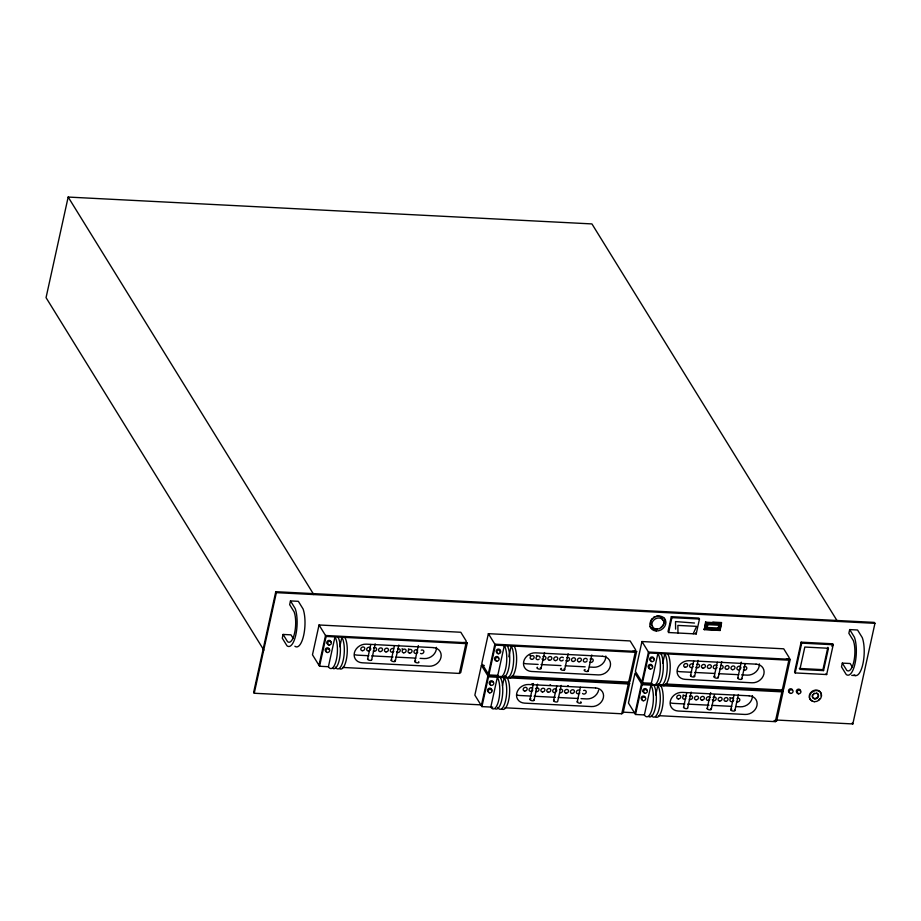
<?xml version="1.0" encoding="UTF-8"?>
<svg xmlns="http://www.w3.org/2000/svg" width="921" height="921" viewBox="0 0 921 921"><rect width="100%" height="100%" fill="white"/><g stroke="black" fill="none" stroke-linecap="round" stroke-linejoin="round"><path stroke-width="1.38" d="M837.534 621.433L591.938 223.918L68.166 197.059L46.05 297.656L263.843 650.145M775.24 719.969L852.834 723.941L874.95 623.344L874.363 622.4L275.77 591.696L253.655 692.293L254.242 693.248L481.073 704.876M254.242 693.248L276.358 592.652L275.77 591.696M293.235 638.506L290.978 634.845L283.092 634.442L282.275 638.172L287.007 645.817A21.482 7.287 -87.1 0 0 295.825 634.834A21.482 7.287 -87.1 0 0 295.192 608.562L290.472 600.918L298.346 601.321L303.067 608.965A21.482 7.287 -87.1 0 1 303.7 635.237A21.482 7.287 -87.1 0 1 294.881 646.22M290.472 600.918L289.655 604.637L294.179 611.958L294.916 614.595A17.269 5.86 -87.1 0 1 294.628 632.911A17.269 5.86 -87.1 0 1 288.826 642.271L287.617 641.764L283.092 634.442M463.355 642.559A4.191 1.738 12.4 0 0 466.118 640.855L460.799 632.255L319.034 624.979L312.472 654.785L319.564 666.251L328.417 666.712A16.774 5.687 -87.1 0 0 336.418 659.448A16.774 5.687 -87.1 0 0 334.979 636.906L328.417 666.712M318.965 665.296L325.527 635.49L467.292 642.766L460.742 672.572L459.36 673.424L342.543 667.437M319.564 666.251L326.115 636.446L319.034 624.979M339.78 646.738L341.864 637.263A16.774 5.687 -87.1 0 1 343.314 659.804A16.774 5.687 -87.1 0 1 335.313 667.069M367.571 659.125L370.783 644.493M371.681 659.816L375.192 643.848M391.195 660.334L394.418 645.702M395.305 661.025L398.816 645.057M414.83 661.554L418.341 645.586M459.36 673.424L465.922 643.618L467.292 642.766M484.273 665.48L481.407 665.33L474.856 695.136L481.936 706.603L492.77 707.167M632.692 651.251A4.191 1.738 12.4 0 0 635.455 649.535L630.137 640.935L488.372 633.671L481.81 663.477L488.901 674.943L497.766 675.392A16.774 5.687 -87.1 0 0 505.756 668.139A16.774 5.687 -87.1 0 0 504.317 645.586L497.766 675.392M481.349 705.647L487.9 675.853L506.562 676.808M488.314 673.988L494.865 644.182L636.63 651.446L630.079 681.252L628.698 682.104L511.88 676.118M481.936 706.603L488.487 676.808L481.407 665.33M488.901 674.943L495.452 645.137L488.372 633.671M502.452 685.742L504.248 677.614A16.774 5.687 -87.1 0 1 505.687 700.156A16.774 5.687 -87.1 0 1 497.685 707.42M508.818 656.777L511.201 645.943A16.774 5.687 -87.1 0 1 512.652 668.485A16.774 5.687 -87.1 0 1 504.65 675.749M529.943 699.476L533.455 683.509M534.053 700.167L537.565 684.199M541.018 668.496L544.53 652.529M553.579 700.685L556.791 686.053M561.188 685.408L557.689 701.376A2.095 0.875 12.4 0 1 554.903 701.733A2.095 0.875 12.4 0 1 554.131 700.156M564.642 669.717L568.153 653.749M577.202 701.906L580.426 687.262M588.277 670.925L591.789 654.958M621.744 713.775L628.295 683.969L629.676 683.117L623.114 712.923L621.744 713.775L504.915 707.788M628.698 682.104L635.26 652.298L636.63 651.446M786.281 659.125A4.191 1.738 12.4 0 0 789.044 657.41L783.725 648.81L641.96 641.546L635.398 671.351L642.49 682.818L651.343 683.267A16.774 5.687 -87.1 0 0 659.344 676.014A16.774 5.687 -87.1 0 0 657.905 653.461L651.343 683.267M634.937 713.533L641.488 683.727L652.977 684.315M641.891 681.862L648.453 652.056L790.218 659.321L783.667 689.127L782.286 689.99L665.469 683.992M635.525 714.489L642.075 684.683L634.995 673.216L628.444 703.022L635.525 714.489L644.389 714.938A16.774 5.687 -87.1 0 0 652.379 707.685A16.774 5.687 -87.1 0 0 650.94 685.132L644.389 714.938M642.49 682.818L649.04 653.012L641.96 641.546M671.317 616.679L668.036 631.576L668.634 632.531L696.195 633.947L699.476 619.039L698.889 618.083L671.317 616.679L671.904 617.634L668.634 632.531M655.74 694.975L657.824 685.489A16.774 5.687 -87.1 0 1 659.275 708.03A16.774 5.687 -87.1 0 1 651.274 715.295M662.706 663.304L664.789 653.818A16.774 5.687 -87.1 0 1 666.24 676.371A16.774 5.687 -87.1 0 1 658.239 683.624M683.532 707.351L686.755 692.719M690.497 675.68L693.709 661.048M712.808 622.112L721.396 622.55L720.061 630.482L704.3 629.665L705.647 621.744M704.3 629.665L705.947 622.216L721.696 623.022M687.642 708.042L691.153 692.074M694.607 676.371L698.118 660.403M706.43 622.723L705.198 628.306L705.785 629.262L707.017 623.678L706.43 622.723L720.21 623.425L720.798 624.38L719.566 629.976L704.012 629.193M706.66 626.188L707.201 623.701L707.8 624.657L706.983 628.387L718.794 628.997L719.612 625.267L707.8 624.657M719.566 629.976L718.196 628.041L719.025 624.311M721.396 622.55L720.061 630.482M707.155 708.56L710.667 692.604M714.12 676.9L717.344 662.257M711.265 709.251L714.489 694.618M718.23 677.591L721.742 661.623M730.79 709.78L734.002 695.136M737.756 678.109L741.267 662.141M734.9 710.471L738.412 694.503M741.865 678.8L745.077 664.156M775.332 721.65L781.883 691.844L783.264 690.992L776.702 720.798L775.332 721.65L658.503 715.663M782.286 689.99L788.848 660.184L790.218 659.321M801.12 642.167L794.57 671.973L795.157 672.929L826.655 674.552L833.217 644.746L832.619 643.791L801.12 642.167L801.707 643.123L795.157 672.929M823.547 670.615L828.451 648.269L804.827 647.049L799.912 669.406L823.547 670.615L822.948 669.659L827.864 647.313M832.031 646.496L832.619 643.791M852.455 667.184L850.187 663.523L842.312 663.12L841.495 666.85L846.215 674.494A21.482 7.287 -87.1 0 0 855.033 663.511A21.482 7.287 -87.1 0 0 854.412 637.228L849.68 629.584L857.555 629.999L862.286 637.643A21.482 7.287 -87.1 0 1 862.908 663.914A21.482 7.287 -87.1 0 1 854.089 674.897M849.68 629.584L848.863 633.314L853.387 640.636L854.124 643.272A17.269 5.86 -87.1 0 1 853.848 661.589A17.269 5.86 -87.1 0 1 848.034 670.948L846.836 670.442L842.312 663.12M693.225 633.729L696.587 626.361L677.879 625.405L677.971 632.946M276.358 592.652L874.95 623.344M671.904 617.634L699.476 619.039M707.017 623.678L720.798 624.38M706.384 627.431L718.196 628.041M801.707 643.123L833.217 644.746M326.115 636.446L465.922 643.618M495.452 645.137L635.26 652.298M649.04 653.012L788.848 660.184M799.324 668.45L822.948 669.659M851.741 675.369L855.678 675.565M368.814 655.729L357.417 655.142A10.476 8.853 -31.7 0 1 354.942 654.693M371.658 655.879L393.025 656.972M395.88 657.11L415.82 658.135M420.091 658.354L424.362 658.573A10.476 8.853 -31.7 0 0 436.45 647.336M538.152 664.409L526.754 663.822A10.476 8.853 -31.7 0 1 524.279 663.385M540.995 664.559L560.947 665.584M565.218 665.802L585.157 666.827M589.428 667.046L593.7 667.265A10.476 8.853 -31.7 0 0 605.788 656.028M691.74 672.284L680.343 671.708A10.476 8.853 -31.7 0 1 677.868 671.259M694.584 672.434L714.523 673.458M718.806 673.677L738.746 674.702M741.589 674.84L747.288 675.139A10.476 8.853 -31.7 0 0 759.376 663.903M510.867 677.027L629.676 683.117M657.283 684.533L783.264 690.992M488.487 676.808L628.295 683.969M642.075 684.683L781.883 691.844M531.187 696.08L519.789 695.493A10.476 8.853 -31.7 0 1 517.314 695.044M534.042 696.23L555.409 697.324M558.253 697.473L578.192 698.486M581.047 698.636L586.746 698.924A10.476 8.853 -31.7 0 0 598.638 690.117M684.775 703.955L673.378 703.368A10.476 8.853 -31.7 0 1 670.902 702.919M687.619 704.105L708.986 705.198M711.841 705.348L731.781 706.361M736.052 706.58L740.323 706.81A10.476 8.853 -31.7 0 0 752.411 695.562M623.137 712.163L634.615 712.75M774.077 720.659L776.702 720.798M826.068 673.596L826.655 674.552M852.247 722.985L852.834 723.941M695.608 632.992L696.195 633.947M68.166 197.059L313.773 594.575M694.492 623.022L675.519 621.583L675.6 629.124M812.529 700.962A6.286 5.307 -31.7 0 1 809.64 694.376A6.286 5.307 -31.7 0 1 816.985 690.105A6.286 5.307 -31.7 0 1 821.152 695.942M819.748 698.694A6.286 5.307 -31.7 0 1 818.55 699.81M394.66 660.288A2.095 0.875 12.4 0 1 394.752 661.566A2.095 0.875 12.4 0 1 391.839 661.071A2.095 0.875 12.4 0 1 391.759 659.804M421.231 650.191A2.095 1.773 -31.7 0 1 423.833 651.953A2.095 1.773 -31.7 0 1 420.517 653.415M328.417 644.101A2.095 1.773 -31.7 0 1 326.851 642.144A2.095 1.773 -31.7 0 1 329.234 640.383A2.095 1.773 -31.7 0 1 330.789 642.34M344.822 637.413A16.774 5.687 -87.1 0 1 346.653 657.951A16.774 5.687 -87.1 0 1 339.596 668.692M418.629 661.75A2.095 0.875 12.4 0 1 417.961 662.844A2.095 0.875 12.4 0 1 415.129 662.049A2.095 0.875 12.4 0 1 415.797 660.944M393.82 651.354A2.095 1.773 -31.7 0 1 390.988 651.907A2.095 1.773 -31.7 0 1 390.826 649.317A2.095 1.773 -31.7 0 1 393.658 648.775M397.596 648.983A2.095 1.773 -31.7 0 1 400.082 649.662A2.095 1.773 -31.7 0 1 399.184 652.137A2.095 1.773 -31.7 0 1 396.548 651.884M371.589 659.574A2.095 0.875 12.4 0 1 369.413 660.311A2.095 0.875 12.4 0 1 367.813 658.722M337.926 637.056A16.774 5.687 -87.1 0 1 339.757 657.594A16.774 5.687 -87.1 0 1 332.711 668.335M373.5 648.039A2.095 1.773 -31.7 0 1 376.182 648.073A2.095 1.773 -31.7 0 1 375.975 650.583A2.095 1.773 -31.7 0 1 373.258 650.997M326.276 651.469A2.095 1.773 -31.7 0 1 325.32 649.27A2.095 1.773 -31.7 0 1 327.761 647.843A2.095 1.773 -31.7 0 1 329.154 649.789M417.754 652.137A2.095 1.773 -31.7 0 1 414.749 653.196A2.095 1.773 -31.7 0 1 414.577 650.399A2.095 1.773 -31.7 0 1 417.639 650.307M580.667 701.86A2.095 0.875 12.4 0 1 580.748 703.126A2.095 0.875 12.4 0 1 577.847 702.631A2.095 0.875 12.4 0 1 577.766 701.365M408.786 648.81A2.095 1.773 -31.7 0 1 408.314 649.086M369.793 650.514A2.095 1.773 -31.7 0 1 366.742 649.823A2.095 1.773 -31.7 0 1 368.93 647.267A2.095 1.773 -31.7 0 1 370.495 649.708M402.408 648.787A2.095 1.773 -31.7 0 1 401.89 648.948M568.269 685.673A2.095 1.773 -31.7 0 1 567.739 685.708M555.8 692.085A2.095 1.773 -31.7 0 1 552.738 691.383A2.095 1.773 -31.7 0 1 554.937 688.827A2.095 1.773 -31.7 0 1 556.491 691.268M628.617 681.459A4.191 1.738 12.4 0 1 625.739 682.91M488.66 691.821A2.095 1.773 -31.7 0 1 487.762 689.461A2.095 1.773 -31.7 0 1 490.467 688.275A2.095 1.773 -31.7 0 1 491.354 690.623M583.603 690.543A2.095 1.773 -31.7 0 1 586.078 691.222A2.095 1.773 -31.7 0 1 585.192 693.697A2.095 1.773 -31.7 0 1 582.556 693.455M532.868 690.059A2.095 1.773 -31.7 0 1 529.863 691.13A2.095 1.773 -31.7 0 1 529.69 688.332A2.095 1.773 -31.7 0 1 532.752 688.24M507.195 677.764A16.774 5.687 -87.1 0 1 509.025 698.302A16.774 5.687 -87.1 0 1 501.98 709.043M500.299 677.407A16.774 5.687 -87.1 0 1 502.141 697.945A16.774 5.687 -87.1 0 1 495.084 708.686M536.344 688.125A2.095 1.773 -31.7 0 1 538.946 689.887A2.095 1.773 -31.7 0 1 535.642 691.349M535.481 688.77A2.095 1.773 -31.7 0 1 535.872 688.39M559.508 689.61A2.095 1.773 -31.7 0 1 562.616 690.612A2.095 1.773 -31.7 0 1 559.703 692.765M533.754 699.672A2.095 0.875 12.4 0 1 533.075 700.777A2.095 0.875 12.4 0 1 530.254 699.972A2.095 0.875 12.4 0 1 530.922 698.878M490.294 684.372A2.095 1.773 -31.7 0 1 490.099 681.206A2.095 1.773 -31.7 0 1 493.207 682.208M579.827 692.926A2.095 1.773 -31.7 0 1 576.995 693.467A2.095 1.773 -31.7 0 1 576.834 690.888A2.095 1.773 -31.7 0 1 579.666 690.336M532.822 683.854A2.095 1.773 -31.7 0 1 531.808 683.808M550.551 684.764A2.095 1.773 -31.7 0 1 550.021 684.798M563.168 660.046A2.095 1.773 -31.7 0 1 560.198 660.495A2.095 1.773 -31.7 0 1 560.417 657.744A2.095 1.773 -31.7 0 1 563.341 657.778M514.16 646.093A16.774 5.687 -87.1 0 1 515.99 666.631A16.774 5.687 -87.1 0 1 508.945 677.372M507.264 645.736A16.774 5.687 -87.1 0 1 509.106 666.274A16.774 5.687 -87.1 0 1 502.049 677.016M590.096 659.148A2.095 1.773 -31.7 0 1 592.779 659.171A2.095 1.773 -31.7 0 1 592.571 661.692A2.095 1.773 -31.7 0 1 589.854 662.107M587.091 660.818A2.095 1.773 -31.7 0 1 583.949 661.796A2.095 1.773 -31.7 0 1 584.19 658.849A2.095 1.773 -31.7 0 1 587.207 659.39M566.945 657.663A2.095 1.773 -31.7 0 1 569.42 658.342A2.095 1.773 -31.7 0 1 568.522 660.818A2.095 1.773 -31.7 0 1 565.885 660.576M542.837 656.731A2.095 1.773 -31.7 0 1 545.716 656.995A2.095 1.773 -31.7 0 1 544.737 659.701A2.095 1.773 -31.7 0 1 542.032 658.964M540.374 667.76A2.095 0.875 12.4 0 1 540.454 669.037A2.095 0.875 12.4 0 1 537.553 668.542A2.095 0.875 12.4 0 1 537.461 667.276M497.754 652.793A2.095 1.773 -31.7 0 1 496.292 650.502A2.095 1.773 -31.7 0 1 499.217 649.213A2.095 1.773 -31.7 0 1 499.666 651.941M496.12 660.242A2.095 1.773 -31.7 0 1 494.531 658.434A2.095 1.773 -31.7 0 1 496.58 656.523A2.095 1.773 -31.7 0 1 498.537 657.997M563.997 668.98A2.095 0.875 12.4 0 1 563.963 670.269A2.095 0.875 12.4 0 1 560.947 669.602A2.095 0.875 12.4 0 1 561.511 668.416M587.966 670.43A2.095 0.875 12.4 0 1 587.299 671.524A2.095 0.875 12.4 0 1 584.467 670.73A2.095 0.875 12.4 0 1 585.134 669.625M539.142 659.206A2.095 1.773 -31.7 0 1 536.126 658.653A2.095 1.773 -31.7 0 1 537.922 655.982A2.095 1.773 -31.7 0 1 540.005 657.916M530.392 655.349A2.095 1.773 -31.7 0 1 529.874 655.51M536.77 655.384A2.095 1.773 -31.7 0 1 536.298 655.648M743.684 667.023A2.095 1.773 -31.7 0 1 746.367 667.057A2.095 1.773 -31.7 0 1 746.16 669.567A2.095 1.773 -31.7 0 1 743.443 669.981M739.977 669.498A2.095 1.773 -31.7 0 1 736.973 668.957A2.095 1.773 -31.7 0 1 738.769 666.286A2.095 1.773 -31.7 0 1 740.852 668.209M720.533 665.538A2.095 1.773 -31.7 0 1 723.123 667.299A2.095 1.773 -31.7 0 1 719.819 668.761M717.045 667.483A2.095 1.773 -31.7 0 1 716.354 668.289M715.882 668.565A2.095 1.773 -31.7 0 1 713.407 667.886A2.095 1.773 -31.7 0 1 714.293 665.411A2.095 1.773 -31.7 0 1 716.929 665.653M734.59 709.976A2.095 0.875 12.4 0 1 733.922 711.07A2.095 0.875 12.4 0 1 731.09 710.275A2.095 0.875 12.4 0 1 731.769 709.17M644.378 692.327A2.095 1.773 -31.7 0 1 642.789 690.531A2.095 1.773 -31.7 0 1 644.85 688.62A2.095 1.773 -31.7 0 1 646.795 690.082M653.887 685.282A16.774 5.687 -87.1 0 1 655.729 705.82A16.774 5.687 -87.1 0 1 648.672 716.561M687.561 707.8A2.095 0.875 12.4 0 1 685.374 708.548A2.095 0.875 12.4 0 1 683.773 706.948M710.621 708.525A2.095 0.875 12.4 0 1 710.713 709.792A2.095 0.875 12.4 0 1 707.8 709.297A2.095 0.875 12.4 0 1 707.719 708.03M660.783 685.638A16.774 5.687 -87.1 0 1 662.613 706.177A16.774 5.687 -87.1 0 1 655.568 716.918M642.248 699.695A2.095 1.773 -31.7 0 1 642.041 696.529A2.095 1.773 -31.7 0 1 645.161 697.531M737.191 698.417A2.095 1.773 -31.7 0 1 739.793 700.179A2.095 1.773 -31.7 0 1 736.489 701.641M733.715 700.363A2.095 1.773 -31.7 0 1 730.71 701.422A2.095 1.773 -31.7 0 1 730.537 698.625A2.095 1.773 -31.7 0 1 733.6 698.532M713.096 697.485A2.095 1.773 -31.7 0 1 715.962 697.75A2.095 1.773 -31.7 0 1 714.984 700.455A2.095 1.773 -31.7 0 1 712.29 699.718M709.792 699.592A2.095 1.773 -31.7 0 1 706.706 699.925A2.095 1.773 -31.7 0 1 707.34 697.07A2.095 1.773 -31.7 0 1 710.195 697.727M689.461 696.276A2.095 1.773 -31.7 0 1 692.143 696.299A2.095 1.773 -31.7 0 1 691.947 698.809A2.095 1.773 -31.7 0 1 689.23 699.223M685.765 698.74A2.095 1.773 -31.7 0 1 682.887 698.475A2.095 1.773 -31.7 0 1 683.866 695.769A2.095 1.773 -31.7 0 1 686.571 696.518M730.18 697.623A2.095 1.773 -31.7 0 1 729.674 697.784M816.605 692.983A3.143 2.659 -31.7 0 1 817.94 696.506A3.143 2.659 -31.7 0 1 813.888 698.302A3.143 2.659 -31.7 0 1 812.552 694.768M813.588 693.559A3.143 2.659 -31.7 0 1 814.302 693.145M782.194 689.334A4.191 1.738 12.4 0 1 779.316 690.796M683.405 694.918A2.095 1.773 -31.7 0 1 682.922 695.194M660.852 653.611A16.774 5.687 -87.1 0 1 662.683 674.149A16.774 5.687 -87.1 0 1 655.637 684.89M650.848 660.576A2.095 1.773 -31.7 0 1 649.95 658.216A2.095 1.773 -31.7 0 1 652.655 657.03A2.095 1.773 -31.7 0 1 653.542 659.378M667.748 653.968A16.774 5.687 -87.1 0 1 669.579 674.506A16.774 5.687 -87.1 0 1 662.521 685.247M693.962 675.646A2.095 0.875 12.4 0 1 694.043 676.912A2.095 0.875 12.4 0 1 691.141 676.417A2.095 0.875 12.4 0 1 691.049 675.151M649.696 668.116A2.095 1.773 -31.7 0 1 648.142 666.148A2.095 1.773 -31.7 0 1 650.525 664.386A2.095 1.773 -31.7 0 1 652.08 666.355M741.555 678.305A2.095 0.875 12.4 0 1 741.037 679.387A2.095 0.875 12.4 0 1 738.274 678.765A2.095 0.875 12.4 0 1 738.308 677.58M717.931 677.096A2.095 0.875 12.4 0 1 717.263 678.19A2.095 0.875 12.4 0 1 714.431 677.396A2.095 0.875 12.4 0 1 715.099 676.29M696.898 664.329A2.095 1.773 -31.7 0 1 699.373 665.008A2.095 1.773 -31.7 0 1 698.475 667.483A2.095 1.773 -31.7 0 1 695.85 667.241M693.122 666.712A2.095 1.773 -31.7 0 1 690.151 667.161A2.095 1.773 -31.7 0 1 690.382 664.409A2.095 1.773 -31.7 0 1 693.306 664.444M664.329 618.233A8.381 7.08 -31.7 0 1 661.094 627.166M657.145 628.916A8.381 7.08 -31.7 0 1 649.961 626.591M656.339 616.137A6.286 5.307 -31.7 0 1 662.706 620.455M652.667 626.303A6.286 5.307 -31.7 0 1 652.183 618.555M653.38 617.438A6.286 5.307 -31.7 0 1 654.796 616.621M789.562 692.373A2.095 1.773 -31.7 0 1 789.366 689.219A2.095 1.773 -31.7 0 1 792.474 690.22M797.931 692.868A2.095 1.773 -31.7 0 1 796.377 690.911A2.095 1.773 -31.7 0 1 798.76 689.15A2.095 1.773 -31.7 0 1 800.314 691.107M497.352 677.257L490.801 707.063A16.774 5.687 -87.1 0 0 498.802 699.799A16.774 5.687 -87.1 0 0 497.352 677.257M433.181 647.59L366.236 644.159A10.476 8.853 -31.7 0 0 354.343 652.966A10.476 8.853 -31.7 0 0 362.137 662.786L429.082 666.217A10.476 8.853 -31.7 0 0 440.986 657.41A10.476 8.853 -31.7 0 0 433.181 647.59M602.518 656.282L535.573 652.839A10.476 8.853 -31.7 0 0 523.681 661.658A10.476 8.853 -31.7 0 0 531.475 671.467L598.431 674.909A10.476 8.853 -31.7 0 0 610.324 666.09A10.476 8.853 -31.7 0 0 602.518 656.282M756.106 664.156L689.161 660.714A10.476 8.853 -31.7 0 0 677.269 669.532A10.476 8.853 -31.7 0 0 685.063 679.353L752.008 682.783A10.476 8.853 -31.7 0 0 763.912 673.976A10.476 8.853 -31.7 0 0 756.106 664.156M595.565 687.941L528.608 684.51A10.476 8.853 -31.7 0 0 516.716 693.317A10.476 8.853 -31.7 0 0 524.521 703.137L591.466 706.568A10.476 8.853 -31.7 0 0 603.359 697.761A10.476 8.853 -31.7 0 0 595.565 687.941M749.141 695.816L682.196 692.385A10.476 8.853 -31.7 0 0 670.304 701.192A10.476 8.853 -31.7 0 0 678.098 711.012L745.054 714.454A10.476 8.853 -31.7 0 0 756.947 705.636A10.476 8.853 -31.7 0 0 749.141 695.816M656.224 630.977A8.381 7.08 -31.7 0 0 665.503 620.144A8.381 7.08 -31.7 0 0 651.861 619.442A8.381 7.08 -31.7 0 0 656.224 630.977M409.638 653.116A2.095 1.773 -31.7 0 0 411.952 650.41A2.095 1.773 -31.7 0 0 408.544 650.226A2.095 1.773 -31.7 0 0 409.638 653.116M403.732 652.805A2.095 1.773 -31.7 0 0 406.046 650.099A2.095 1.773 -31.7 0 0 402.638 649.927A2.095 1.773 -31.7 0 0 403.732 652.805M329.004 645.057A2.095 1.773 -31.7 0 0 331.318 642.351A2.095 1.773 -31.7 0 0 327.911 642.179A2.095 1.773 -31.7 0 0 329.004 645.057M380.097 651.596A2.095 1.773 -31.7 0 0 382.422 648.891A2.095 1.773 -31.7 0 0 379.015 648.718A2.095 1.773 -31.7 0 0 380.097 651.596M386.003 651.895A2.095 1.773 -31.7 0 0 388.328 649.19A2.095 1.773 -31.7 0 0 384.92 649.017A2.095 1.773 -31.7 0 0 386.003 651.895M362.379 650.687A2.095 1.773 -31.7 0 0 364.693 647.981A2.095 1.773 -31.7 0 0 361.285 647.808A2.095 1.773 -31.7 0 0 362.379 650.687M566.104 693.156A2.095 1.773 -31.7 0 0 568.43 690.451A2.095 1.773 -31.7 0 0 565.01 690.278A2.095 1.773 -31.7 0 0 566.104 693.156M524.751 691.038A2.095 1.773 -31.7 0 0 527.077 688.332A2.095 1.773 -31.7 0 0 523.669 688.16A2.095 1.773 -31.7 0 0 524.751 691.038M548.386 692.247A2.095 1.773 -31.7 0 0 550.7 689.541A2.095 1.773 -31.7 0 0 547.293 689.369A2.095 1.773 -31.7 0 0 548.386 692.247M572.01 693.467A2.095 1.773 -31.7 0 0 574.336 690.762A2.095 1.773 -31.7 0 0 570.916 690.577A2.095 1.773 -31.7 0 0 572.01 693.467M327.369 652.505A2.095 1.773 -31.7 0 0 329.683 649.8A2.095 1.773 -31.7 0 0 326.276 649.627A2.095 1.773 -31.7 0 0 327.369 652.505M491.377 685.408A2.095 1.773 -31.7 0 0 493.702 682.703A2.095 1.773 -31.7 0 0 490.294 682.53A2.095 1.773 -31.7 0 0 491.377 685.408M542.481 691.947A2.095 1.773 -31.7 0 0 544.795 689.242A2.095 1.773 -31.7 0 0 541.387 689.069A2.095 1.773 -31.7 0 0 542.481 691.947M489.742 692.868A2.095 1.773 -31.7 0 0 492.067 690.151A2.095 1.773 -31.7 0 0 488.648 689.979A2.095 1.773 -31.7 0 0 489.742 692.868M555.351 660.587A2.095 1.773 -31.7 0 0 557.666 657.882A2.095 1.773 -31.7 0 0 554.258 657.698A2.095 1.773 -31.7 0 0 555.351 660.587M573.069 661.497A2.095 1.773 -31.7 0 0 575.383 658.791A2.095 1.773 -31.7 0 0 571.976 658.607A2.095 1.773 -31.7 0 0 573.069 661.497M578.975 661.796A2.095 1.773 -31.7 0 0 581.289 659.091A2.095 1.773 -31.7 0 0 577.881 658.918A2.095 1.773 -31.7 0 0 578.975 661.796M549.434 660.276A2.095 1.773 -31.7 0 0 551.76 657.571A2.095 1.773 -31.7 0 0 548.352 657.398A2.095 1.773 -31.7 0 0 549.434 660.276M531.716 659.367A2.095 1.773 -31.7 0 0 534.042 656.661A2.095 1.773 -31.7 0 0 530.623 656.489A2.095 1.773 -31.7 0 0 531.716 659.367M498.342 653.749A2.095 1.773 -31.7 0 0 500.667 651.032A2.095 1.773 -31.7 0 0 497.248 650.859A2.095 1.773 -31.7 0 0 498.342 653.749M496.707 661.197A2.095 1.773 -31.7 0 0 499.021 658.492A2.095 1.773 -31.7 0 0 495.613 658.308A2.095 1.773 -31.7 0 0 496.707 661.197M732.563 669.671A2.095 1.773 -31.7 0 0 734.877 666.965A2.095 1.773 -31.7 0 0 731.47 666.792A2.095 1.773 -31.7 0 0 732.563 669.671M726.657 669.371A2.095 1.773 -31.7 0 0 728.972 666.666A2.095 1.773 -31.7 0 0 725.564 666.482A2.095 1.773 -31.7 0 0 726.657 669.371M708.928 668.462A2.095 1.773 -31.7 0 0 711.254 665.756A2.095 1.773 -31.7 0 0 707.846 665.572A2.095 1.773 -31.7 0 0 708.928 668.462M703.022 668.151A2.095 1.773 -31.7 0 0 705.348 665.446A2.095 1.773 -31.7 0 0 701.94 665.273A2.095 1.773 -31.7 0 0 703.022 668.151M644.965 693.283A2.095 1.773 -31.7 0 0 647.29 690.577A2.095 1.773 -31.7 0 0 643.871 690.405A2.095 1.773 -31.7 0 0 644.965 693.283M725.598 701.342A2.095 1.773 -31.7 0 0 727.924 698.636A2.095 1.773 -31.7 0 0 724.505 698.463A2.095 1.773 -31.7 0 0 725.598 701.342M719.692 701.042A2.095 1.773 -31.7 0 0 722.006 698.325A2.095 1.773 -31.7 0 0 718.599 698.153A2.095 1.773 -31.7 0 0 719.692 701.042M701.975 700.133A2.095 1.773 -31.7 0 0 704.289 697.416A2.095 1.773 -31.7 0 0 700.881 697.243A2.095 1.773 -31.7 0 0 701.975 700.133M696.069 699.822A2.095 1.773 -31.7 0 0 698.383 697.116A2.095 1.773 -31.7 0 0 694.975 696.944A2.095 1.773 -31.7 0 0 696.069 699.822M678.34 698.912A2.095 1.773 -31.7 0 0 680.665 696.207A2.095 1.773 -31.7 0 0 677.246 696.034A2.095 1.773 -31.7 0 0 678.34 698.912M814.924 698.912A3.143 2.659 -31.7 0 0 818.412 694.848A3.143 2.659 -31.7 0 0 813.289 694.595A3.143 2.659 -31.7 0 0 814.924 698.912M643.33 700.743A2.095 1.773 -31.7 0 0 645.644 698.037A2.095 1.773 -31.7 0 0 642.236 697.853A2.095 1.773 -31.7 0 0 643.33 700.743M651.93 661.623A2.095 1.773 -31.7 0 0 654.244 658.918A2.095 1.773 -31.7 0 0 650.836 658.734A2.095 1.773 -31.7 0 0 651.93 661.623M685.305 667.253A2.095 1.773 -31.7 0 0 687.619 664.536A2.095 1.773 -31.7 0 0 684.211 664.363A2.095 1.773 -31.7 0 0 685.305 667.253M650.295 669.072A2.095 1.773 -31.7 0 0 652.609 666.367A2.095 1.773 -31.7 0 0 649.201 666.194A2.095 1.773 -31.7 0 0 650.295 669.072M656.638 629.112A6.286 5.307 -31.7 0 0 663.592 620.984A6.286 5.307 -31.7 0 0 653.369 620.466A6.286 5.307 -31.7 0 0 656.638 629.112M814.314 701.71A6.286 5.307 -31.7 0 0 821.279 693.594A6.286 5.307 -31.7 0 0 811.044 693.064A6.286 5.307 -31.7 0 0 814.314 701.71M790.655 693.421A2.095 1.773 -31.7 0 0 792.969 690.715A2.095 1.773 -31.7 0 0 789.562 690.543A2.095 1.773 -31.7 0 0 790.655 693.421M798.53 693.824A2.095 1.773 -31.7 0 0 800.844 691.118A2.095 1.773 -31.7 0 0 797.436 690.946A2.095 1.773 -31.7 0 0 798.53 693.824"/></g></svg>
